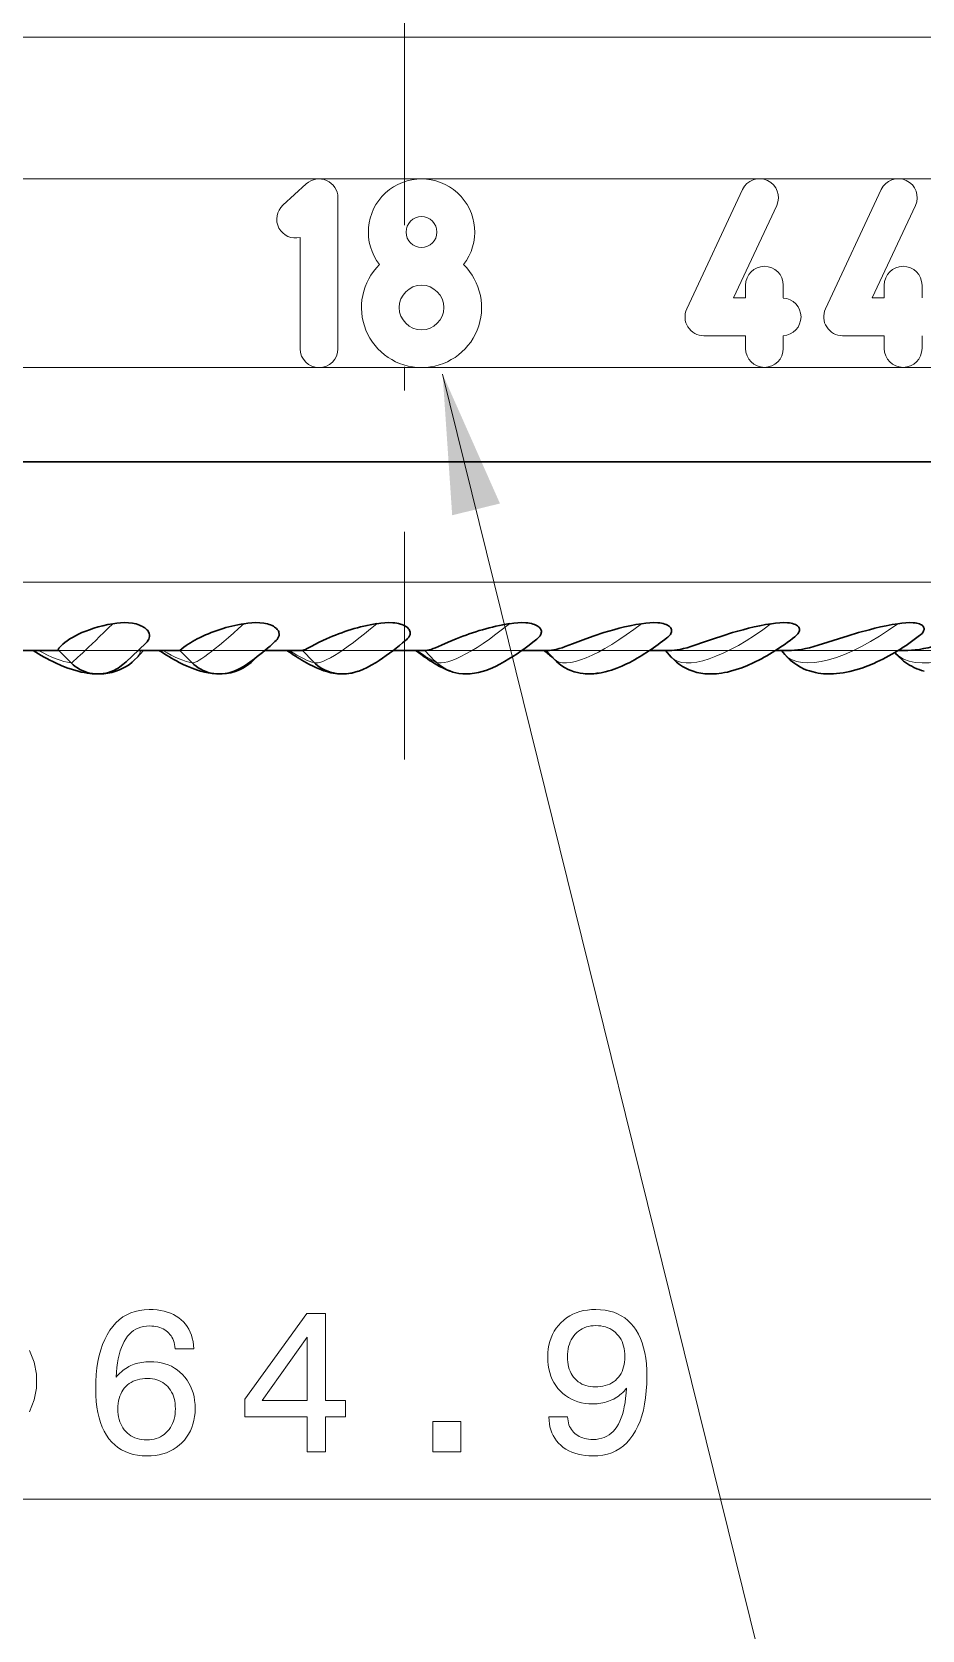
# Model space of a CAD drawing. Extents: x 0 to 420, y 0 to 594.
# Drawn here: x 136.58 to 155.44, y 272.74 to 306.63 of the extents above; entities that cross this region are included whole.
import ezdxf

# ---------------------------------------------------------------- set-up
doc = ezdxf.new("R2010")
doc.units = 0
doc.linetypes.add('DASHDOT', pattern=[18.5, 12, -3, 0.5, -3])

msp = doc.modelspace()

# ---------------------------------------------------------------- linework, layer by layer
at = {"linetype": 'DASHDOT', "lineweight": 13}
msp.add_line((144.475, 518.028), (144.475, 291.201), dxfattribs=at)
at = {"lineweight": 13}
for p, q in [((179.325, 306.515), (113.891, 306.515)), ((123.064, 303.515), (190.176, 303.515)), ((114.748, 299.515), (197.044, 299.515)), ((123.064, 299.515), (190.176, 299.515)), ((175.104, 294.962), (117.595, 294.962)), ((149.676, 293.515), (73.821, 293.515)), ((146.965, 293.515), (82.268, 293.515)), ((149.676, 293.515), (89.029, 293.515)), ((134.63, 293.515), (197.044, 293.515)), ((114.979, 275.522), (173.97, 275.522))]:
    msp.add_line(p, q, dxfattribs=at)
at = {"lineweight": 13, "ltscale": 0.016781}
msp.add_line((142.396, 303.406), (141.9, 302.954), dxfattribs=at)
at = {"lineweight": 13, "ltscale": 0.069773}
for p, q in [((150.458, 300.756), (151.639, 303.284)), ((153.398, 300.756), (154.579, 303.284))]:
    msp.add_line(p, q, dxfattribs=at)
at = {"lineweight": 13, "ltscale": 0.08}
msp.add_line((143.066, 303.111), (143.066, 299.911), dxfattribs=at)
at = {"lineweight": 13, "ltscale": 0.054066}
for p, q in [((151.449, 300.986), (152.364, 302.946)), ((154.389, 300.986), (155.304, 302.946))]:
    msp.add_line(p, q, dxfattribs=at)
at = {"lineweight": 13, "ltscale": 0.058971}
msp.add_line((142.266, 302.27), (142.266, 299.911), dxfattribs=at)
at = {"lineweight": 13, "ltscale": 0.006784}
for p, q in [((151.704, 300.986), (151.704, 301.258)), ((154.644, 300.986), (154.644, 301.258))]:
    msp.add_line(p, q, dxfattribs=at)
at = {"lineweight": 13, "ltscale": 0.006802}
for p, q in [((152.504, 300.986), (152.504, 301.258)), ((155.444, 300.986), (155.444, 301.258)), ((152.504, 299.915), (152.504, 300.187)), ((155.444, 299.915), (155.444, 300.187))]:
    msp.add_line(p, q, dxfattribs=at)
at = {"lineweight": 13, "ltscale": 0.006378}
for p, q in [((151.704, 300.986), (151.449, 300.986)), ((154.644, 300.986), (154.389, 300.986))]:
    msp.add_line(p, q, dxfattribs=at)
at = {"lineweight": 13, "ltscale": 0.022086}
for p, q in [((151.704, 300.186), (150.821, 300.186)), ((154.644, 300.186), (153.761, 300.186))]:
    msp.add_line(p, q, dxfattribs=at)
at = {"lineweight": 13, "ltscale": 0.006783}
for p, q in [((151.704, 299.915), (151.704, 300.186)), ((154.644, 299.915), (154.644, 300.186))]:
    msp.add_line(p, q, dxfattribs=at)
at = {"lineweight": 30}
msp.add_line((176.925, 297.515), (115.997, 297.515), dxfattribs=at)
at = {"lineweight": 30, "ltscale": 0.021738}
msp.add_line((137.148, 293.515), (136.278, 293.515), dxfattribs=at)
at = {"lineweight": 30, "ltscale": 0.009536}
msp.add_line((137.413, 293.25), (137.144, 293.519), dxfattribs=at)
at = {"lineweight": 30, "ltscale": 0.010013}
msp.add_line((138.995, 293.667), (138.706, 293.39), dxfattribs=at)
at = {"lineweight": 30, "ltscale": 0.004708}
msp.add_line((138.819, 293.373), (138.943, 293.515), dxfattribs=at)
at = {"lineweight": 30, "ltscale": 0.02195}
msp.add_line((139.715, 293.515), (138.837, 293.515), dxfattribs=at)
at = {"lineweight": 30, "ltscale": 0.009129}
msp.add_line((139.973, 293.256), (139.715, 293.515), dxfattribs=at)
at = {"lineweight": 30, "ltscale": 0.019917}
msp.add_line((142.316, 293.515), (141.52, 293.515), dxfattribs=at)
at = {"lineweight": 30, "ltscale": 0.008655}
msp.add_line((142.548, 293.271), (142.306, 293.518), dxfattribs=at)
at = {"lineweight": 30, "ltscale": 0.01748}
msp.add_line((144.937, 293.515), (144.238, 293.515), dxfattribs=at)
at = {"lineweight": 30, "ltscale": 0.007602}
msp.add_line((145.115, 293.295), (144.905, 293.515), dxfattribs=at)
at = {"lineweight": 30, "ltscale": 0.014713}
msp.add_line((147.553, 293.515), (146.965, 293.515), dxfattribs=at)
at = {"lineweight": 30, "ltscale": 0.006328}
msp.add_line((147.65, 293.329), (147.479, 293.515), dxfattribs=at)
at = {"lineweight": 30, "ltscale": 0.011656}
msp.add_line((150.142, 293.515), (149.676, 293.515), dxfattribs=at)
at = {"lineweight": 30, "ltscale": 0.00471}
msp.add_line((150.131, 293.373), (150.007, 293.515), dxfattribs=at)
at = {"lineweight": 30, "ltscale": 0.008396}
msp.add_line((152.679, 293.515), (152.343, 293.515), dxfattribs=at)
at = {"lineweight": 30, "ltscale": 0.002744}
msp.add_line((152.534, 293.43), (152.464, 293.515), dxfattribs=at)
at = {"lineweight": 30, "ltscale": 0.004934}
msp.add_line((155.142, 293.515), (154.945, 293.515), dxfattribs=at)
at = {"lineweight": 30, "ltscale": 0.000924664}
msp.add_line((141.299, 293.329), (141.324, 293.356), dxfattribs=at)
at = {"lineweight": 13}
for points in [[(145.285, 299.372), (168.107, 207), (242.626, 207)], [(136.529, 277.372), (136.629, 277.622), (136.679, 277.872), (136.679, 278.172), (136.629, 278.422), (136.529, 278.672)]]:
    msp.add_lwpolyline(points, dxfattribs=at)
at = {"lineweight": 30}
for points in [[(138.298, 294.081), (138.378, 294.094), (138.46, 294.101), (138.543, 294.104), (138.627, 294.101), (138.71, 294.091), (138.75, 294.084), (138.788, 294.075), (138.825, 294.064), (138.86, 294.052), (138.892, 294.038), (138.922, 294.024), (138.949, 294.008), (138.973, 293.992), (138.995, 293.975), (139.013, 293.958), (139.029, 293.941), (139.042, 293.924), (139.053, 293.907), (139.068, 293.874), (139.075, 293.842), (139.075, 293.811), (139.07, 293.783), (139.06, 293.756), (139.047, 293.731), (139.023, 293.697), (138.995, 293.667)], [(141.078, 294.081), (141.16, 294.093), (141.244, 294.101), (141.329, 294.104), (141.413, 294.101), (141.495, 294.092), (141.534, 294.084), (141.572, 294.075), (141.607, 294.065), (141.641, 294.053), (141.671, 294.04), (141.699, 294.025), (141.724, 294.01), (141.746, 293.994), (141.764, 293.977), (141.78, 293.96), (141.793, 293.943), (141.804, 293.926), (141.811, 293.909), (141.817, 293.893), (141.821, 293.86), (141.818, 293.829), (141.809, 293.799), (141.795, 293.772), (141.778, 293.746), (141.757, 293.722), (141.733, 293.7)], [(143.889, 294.081), (143.974, 294.094), (144.061, 294.101), (144.148, 294.104), (144.233, 294.101), (144.275, 294.097), (144.315, 294.091), (144.353, 294.083), (144.39, 294.074), (144.424, 294.063), (144.455, 294.051), (144.483, 294.037), (144.509, 294.022), (144.531, 294.006), (144.549, 293.99), (144.564, 293.973), (144.577, 293.956), (144.586, 293.939), (144.592, 293.922), (144.596, 293.904), (144.598, 293.888), (144.597, 293.871), (144.594, 293.855), (144.583, 293.824), (144.566, 293.794), (144.544, 293.767), (144.518, 293.741), (144.504, 293.729)], [(146.705, 294.081), (146.792, 294.094), (146.879, 294.101), (146.966, 294.104), (147.05, 294.101), (147.09, 294.097), (147.129, 294.091), (147.166, 294.083), (147.201, 294.074), (147.233, 294.064), (147.262, 294.051), (147.288, 294.038), (147.311, 294.023), (147.331, 294.007), (147.346, 293.991), (147.359, 293.974), (147.368, 293.957), (147.374, 293.94), (147.378, 293.923), (147.378, 293.906), (147.376, 293.889), (147.372, 293.873), (147.366, 293.856), (147.349, 293.825), (147.325, 293.796), (147.297, 293.768), (147.281, 293.755)], [(149.5, 294.081), (149.589, 294.094), (149.677, 294.101), (149.763, 294.104), (149.846, 294.101), (149.885, 294.097), (149.922, 294.091), (149.958, 294.083), (149.991, 294.074), (150.021, 294.063), (150.048, 294.051), (150.071, 294.037), (150.091, 294.022), (150.107, 294.006), (150.119, 293.99), (150.129, 293.973), (150.134, 293.956), (150.137, 293.939), (150.137, 293.922), (150.134, 293.905), (150.128, 293.888), (150.121, 293.871), (150.111, 293.855), (150.086, 293.824), (150.056, 293.794), (150.039, 293.78)], [(152.251, 294.081), (152.34, 294.094), (152.428, 294.102), (152.513, 294.104), (152.594, 294.1), (152.633, 294.096), (152.668, 294.09), (152.702, 294.082), (152.733, 294.073), (152.76, 294.061), (152.784, 294.049), (152.804, 294.035), (152.82, 294.02), (152.833, 294.004), (152.842, 293.987), (152.847, 293.97), (152.849, 293.953), (152.848, 293.935), (152.843, 293.918), (152.836, 293.901), (152.827, 293.884), (152.816, 293.867), (152.787, 293.835), (152.751, 293.805)], [(154.93, 294.081), (155.017, 294.094), (155.102, 294.101), (155.184, 294.104), (155.26, 294.101), (155.296, 294.097), (155.33, 294.092), (155.361, 294.084), (155.389, 294.075), (155.414, 294.065), (155.436, 294.053), (155.453, 294.039), (155.468, 294.025), (155.478, 294.01), (155.485, 293.994), (155.488, 293.977), (155.488, 293.96), (155.485, 293.943), (155.479, 293.926), (155.47, 293.909), (155.458, 293.892), (155.445, 293.876), (155.413, 293.844), (155.394, 293.829)], [(137.388, 293.758), (137.328, 293.718), (137.276, 293.681), (137.234, 293.646), (137.2, 293.614), (137.173, 293.586), (137.155, 293.562), (137.144, 293.543), (137.141, 293.534), (137.14, 293.529), (137.142, 293.522), (137.144, 293.519)], [(137.388, 293.758), (137.443, 293.791), (137.503, 293.824), (137.57, 293.858), (137.643, 293.891), (137.721, 293.923), (137.805, 293.954), (137.894, 293.984), (137.989, 294.012), (138.088, 294.037), (138.191, 294.061), (138.298, 294.081)], [(142.823, 293.758), (142.672, 293.686), (142.497, 293.595), (142.413, 293.552), (142.38, 293.536), (142.353, 293.524), (142.332, 293.517), (142.316, 293.515)], [(145.575, 293.758), (145.404, 293.686), (145.258, 293.622), (145.137, 293.571), (145.085, 293.552), (145.039, 293.536), (144.999, 293.524), (144.965, 293.517), (144.937, 293.515)], [(148.318, 293.758), (148.04, 293.653), (147.884, 293.595), (147.815, 293.571), (147.752, 293.552), (147.694, 293.536), (147.641, 293.524), (147.595, 293.517), (147.553, 293.515)], [(148.318, 293.758), (148.5, 293.824), (148.7, 293.891), (148.805, 293.923), (148.914, 293.954), (149.027, 293.984), (149.142, 294.012), (149.259, 294.037), (149.379, 294.061), (149.5, 294.081)], [(151.025, 293.758), (150.817, 293.686), (150.63, 293.622), (150.544, 293.595), (150.464, 293.571), (150.389, 293.552), (150.319, 293.536), (150.255, 293.524), (150.196, 293.517), (150.142, 293.515)], [(151.025, 293.758), (151.221, 293.824), (151.431, 293.891), (151.541, 293.923), (151.654, 293.954), (151.77, 293.984), (151.888, 294.012), (152.007, 294.037), (152.128, 294.061), (152.251, 294.081)], [(153.673, 293.758), (153.449, 293.686), (153.244, 293.622), (153.149, 293.595), (153.058, 293.571), (152.972, 293.552), (152.892, 293.536), (152.816, 293.524), (152.745, 293.517), (152.679, 293.515)], [(153.673, 293.758), (153.88, 293.824), (154.1, 293.891), (154.329, 293.954), (154.447, 293.984), (154.566, 294.012), (154.687, 294.037), (154.809, 294.061), (154.93, 294.081)], [(156.238, 293.758), (156.001, 293.686), (155.888, 293.653), (155.779, 293.622), (155.675, 293.595), (155.575, 293.571), (155.479, 293.552), (155.388, 293.536), (155.301, 293.524), (155.219, 293.517), (155.142, 293.515)], [(154.425, 293.239), (154.298, 293.187), (154.17, 293.14), (154.042, 293.1), (153.912, 293.066), (153.843, 293.051), (153.774, 293.039), (153.705, 293.029), (153.635, 293.022), (153.566, 293.017), (153.496, 293.015), (153.426, 293.016), (153.356, 293.02), (153.301, 293.026), (153.245, 293.034), (153.19, 293.044), (153.135, 293.057), (153.059, 293.079), (153.004, 293.098), (152.95, 293.12), (152.868, 293.16), (152.79, 293.205), (152.746, 293.235), (152.698, 293.27), (152.652, 293.309), (152.591, 293.367), (152.534, 293.43)], [(155.489, 293.072), (155.436, 293.088), (155.383, 293.106), (155.331, 293.127), (155.274, 293.152), (155.225, 293.177), (155.177, 293.204), (155.135, 293.23), (155.093, 293.258), (155.054, 293.287), (155.015, 293.318), (154.952, 293.375), (154.909, 293.418), (154.866, 293.467)], [(137.083, 293.249), (137.202, 293.195), (137.321, 293.148), (137.442, 293.106), (137.564, 293.071), (137.627, 293.056), (137.691, 293.043), (137.756, 293.032), (137.859, 293.02), (137.916, 293.016), (137.973, 293.015), (138.03, 293.016), (138.105, 293.021), (138.19, 293.032), (138.275, 293.049), (138.358, 293.073), (138.438, 293.102), (138.512, 293.136), (138.582, 293.175), (138.647, 293.218), (138.709, 293.266), (138.759, 293.311), (138.819, 293.373)], [(138.706, 293.39), (138.58, 293.274), (138.512, 293.214), (138.448, 293.165), (138.411, 293.14), (138.366, 293.114), (138.315, 293.088), (138.26, 293.066), (138.206, 293.048), (138.15, 293.033), (138.094, 293.023), (138.037, 293.017), (137.98, 293.015), (137.922, 293.017), (137.866, 293.023), (137.809, 293.033), (137.754, 293.047), (137.7, 293.065), (137.647, 293.087), (137.596, 293.113), (137.547, 293.142), (137.5, 293.175), (137.455, 293.211), (137.413, 293.25)], [(139.7, 293.261), (139.785, 293.219), (139.869, 293.18), (139.979, 293.135), (140.094, 293.094), (140.154, 293.076), (140.236, 293.054), (140.323, 293.036), (140.405, 293.024), (140.475, 293.018)], [(141.301, 293.338), (141.201, 293.263), (141.101, 293.195), (141.015, 293.144), (140.946, 293.108), (140.865, 293.073), (140.823, 293.058), (140.78, 293.046), (140.737, 293.035), (140.677, 293.024), (140.614, 293.017), (140.555, 293.015), (140.494, 293.017), (140.435, 293.023), (140.377, 293.034), (140.32, 293.049), (140.264, 293.067), (140.211, 293.09), (140.158, 293.116), (140.108, 293.146), (140.06, 293.179), (140.015, 293.216), (139.973, 293.256)], [(142.351, 293.278), (142.452, 293.222), (142.554, 293.171), (142.614, 293.144), (142.717, 293.102), (142.77, 293.084), (142.855, 293.058), (142.919, 293.042), (143.012, 293.026), (143.061, 293.02), (143.123, 293.016), (143.207, 293.016), (143.251, 293.019), (143.294, 293.023), (143.361, 293.035), (143.428, 293.051), (143.496, 293.073)], [(143.941, 293.303), (143.876, 293.261), (143.773, 293.2), (143.686, 293.154), (143.595, 293.111), (143.508, 293.077), (143.422, 293.05), (143.365, 293.036), (143.3, 293.025), (143.232, 293.017), (143.166, 293.015), (143.098, 293.017), (143.035, 293.024), (142.971, 293.036), (142.902, 293.054), (142.852, 293.072), (142.795, 293.095), (142.741, 293.123), (142.688, 293.155), (142.639, 293.19), (142.592, 293.229), (142.548, 293.271)], [(146.599, 293.278), (146.501, 293.224), (146.403, 293.175), (146.291, 293.125), (146.199, 293.09), (146.124, 293.066), (146.047, 293.046), (145.959, 293.029), (145.913, 293.023), (145.866, 293.018), (145.789, 293.015), (145.71, 293.018), (145.629, 293.027), (145.568, 293.039), (145.503, 293.056), (145.438, 293.079), (145.378, 293.105), (145.319, 293.135), (145.263, 293.17), (145.211, 293.208), (145.148, 293.262), (145.115, 293.295)], [(149.249, 293.261), (149.166, 293.22), (149.083, 293.181), (148.975, 293.136), (148.863, 293.096), (148.806, 293.078), (148.727, 293.057), (148.643, 293.039), (148.558, 293.026), (148.493, 293.019), (148.4, 293.015), (148.306, 293.018), (148.261, 293.023), (148.202, 293.031), (148.144, 293.043), (148.071, 293.063), (147.999, 293.089), (147.946, 293.112), (147.869, 293.152), (147.809, 293.19), (147.752, 293.233), (147.7, 293.279), (147.65, 293.329)], [(151.866, 293.249), (151.748, 293.195), (151.629, 293.148), (151.508, 293.106), (151.386, 293.071), (151.322, 293.056), (151.258, 293.043), (151.194, 293.032), (151.09, 293.02), (151.034, 293.016), (150.977, 293.015), (150.92, 293.016), (150.844, 293.021), (150.759, 293.032), (150.674, 293.049), (150.592, 293.073), (150.511, 293.102), (150.438, 293.136), (150.367, 293.175), (150.302, 293.218), (150.241, 293.266), (150.191, 293.311), (150.131, 293.373)]]:
    msp.add_lwpolyline(points, dxfattribs=at)
at = {"lineweight": 13}
for points in [[(140.015, 278.71), (139.619, 278.71), (139.613, 278.756), (139.605, 278.799), (139.594, 278.841), (139.582, 278.88), (139.567, 278.916), (139.549, 278.951), (139.53, 278.984), (139.507, 279.014), (139.483, 279.042), (139.456, 279.067), (139.428, 279.091), (139.397, 279.112), (139.364, 279.13), (139.329, 279.146), (139.292, 279.16), (139.252, 279.171), (139.211, 279.18), (139.168, 279.186), (139.122, 279.19), (139.075, 279.191), (139.011, 279.188), (138.949, 279.18), (138.891, 279.167), (138.836, 279.148), (138.784, 279.123), (138.736, 279.094), (138.69, 279.059), (138.647, 279.018), (138.608, 278.972), (138.571, 278.921), (138.537, 278.864), (138.507, 278.802), (138.479, 278.734), (138.454, 278.661), (138.432, 278.582), (138.413, 278.497), (138.397, 278.407), (138.384, 278.311), (138.374, 278.21), (138.367, 278.103), (138.392, 278.135), (138.419, 278.165), (138.447, 278.193), (138.477, 278.22), (138.507, 278.246), (138.538, 278.27), (138.571, 278.292), (138.605, 278.313), (138.639, 278.332), (138.675, 278.35), (138.712, 278.366), (138.75, 278.38), (138.789, 278.393), (138.828, 278.404), (138.869, 278.413), (138.91, 278.42), (138.952, 278.426), (138.995, 278.431), (139.039, 278.433), (139.083, 278.434), (139.167, 278.431), (139.247, 278.423), (139.324, 278.409), (139.398, 278.39), (139.469, 278.366), (139.537, 278.336), (139.601, 278.3), (139.662, 278.259), (139.72, 278.213), (139.775, 278.161), (139.825, 278.105), (139.87, 278.045), (139.91, 277.981), (139.945, 277.915), (139.974, 277.844), (139.998, 277.771), (140.017, 277.693), (140.03, 277.613), (140.038, 277.529), (140.04, 277.441), (140.038, 277.353), (140.029, 277.269), (140.015, 277.188), (139.995, 277.11), (139.97, 277.036), (139.939, 276.965), (139.903, 276.897), (139.86, 276.833), (139.812, 276.772), (139.759, 276.715), (139.701, 276.662), (139.639, 276.614), (139.574, 276.572), (139.506, 276.536), (139.434, 276.505), (139.359, 276.48), (139.28, 276.461), (139.197, 276.447), (139.112, 276.438), (139.022, 276.435), (138.919, 276.439), (138.821, 276.45), (138.728, 276.468), (138.64, 276.494), (138.557, 276.527), (138.479, 276.567), (138.405, 276.614), (138.337, 276.669), (138.273, 276.731), (138.215, 276.8), (138.161, 276.876), (138.114, 276.959), (138.072, 277.048), (138.035, 277.143), (138.004, 277.245), (137.979, 277.354), (137.96, 277.469), (137.946, 277.59), (137.937, 277.718), (137.934, 277.852), (137.937, 278.01), (137.946, 278.16), (137.961, 278.303), (137.982, 278.438), (138.009, 278.566), (138.042, 278.688), (138.081, 278.801), (138.125, 278.908), (138.176, 279.007), (138.233, 279.099), (138.295, 279.183), (138.362, 279.258), (138.433, 279.324), (138.51, 279.382), (138.591, 279.43), (138.677, 279.47), (138.768, 279.501), (138.863, 279.523), (138.963, 279.536), (139.069, 279.541), (139.152, 279.539), (139.233, 279.532), (139.309, 279.521), (139.382, 279.506), (139.451, 279.486), (139.517, 279.463), (139.579, 279.434), (139.638, 279.402), (139.693, 279.365), (139.744, 279.324), (139.792, 279.278), (139.834, 279.23), (139.873, 279.177), (139.906, 279.121), (139.936, 279.062), (139.961, 278.999), (139.981, 278.932), (139.997, 278.862), (140.008, 278.788)], [(147.537, 277.264), (147.934, 277.264), (147.937, 277.22), (147.943, 277.178), (147.952, 277.137), (147.963, 277.099), (147.977, 277.063), (147.994, 277.029), (148.013, 276.997), (148.035, 276.966), (148.059, 276.938), (148.086, 276.912), (148.116, 276.888), (148.147, 276.866), (148.181, 276.847), (148.217, 276.831), (148.254, 276.817), (148.294, 276.806), (148.336, 276.797), (148.38, 276.79), (148.425, 276.787), (148.473, 276.785), (148.538, 276.788), (148.599, 276.796), (148.657, 276.81), (148.712, 276.828), (148.764, 276.853), (148.813, 276.882), (148.858, 276.917), (148.901, 276.957), (148.941, 277.003), (148.977, 277.054), (149.011, 277.111), (149.041, 277.173), (149.069, 277.241), (149.094, 277.314), (149.116, 277.393), (149.135, 277.478), (149.151, 277.568), (149.164, 277.664), (149.174, 277.766), (149.182, 277.873), (149.156, 277.841), (149.129, 277.811), (149.101, 277.782), (149.072, 277.754), (149.042, 277.729), (149.01, 277.705), (148.978, 277.682), (148.944, 277.661), (148.91, 277.642), (148.874, 277.624), (148.837, 277.608), (148.8, 277.594), (148.761, 277.581), (148.722, 277.57), (148.682, 277.561), (148.641, 277.554), (148.599, 277.548), (148.557, 277.543), (148.513, 277.541), (148.469, 277.54), (148.386, 277.543), (148.305, 277.551), (148.228, 277.565), (148.154, 277.584), (148.083, 277.608), (148.016, 277.638), (147.951, 277.674), (147.89, 277.715), (147.832, 277.761), (147.778, 277.813), (147.727, 277.869), (147.682, 277.929), (147.642, 277.993), (147.608, 278.059), (147.578, 278.13), (147.554, 278.203), (147.536, 278.281), (147.523, 278.361), (147.515, 278.445), (147.512, 278.533), (147.515, 278.621), (147.523, 278.706), (147.537, 278.787), (147.557, 278.865), (147.582, 278.94), (147.613, 279.011), (147.65, 279.079), (147.692, 279.143), (147.74, 279.204), (147.793, 279.261), (147.851, 279.315), (147.913, 279.362), (147.978, 279.404), (148.046, 279.44), (148.118, 279.471), (148.194, 279.496), (148.273, 279.516), (148.355, 279.53), (148.441, 279.538), (148.53, 279.541), (148.633, 279.537), (148.73, 279.526), (148.823, 279.508), (148.911, 279.482), (148.994, 279.45), (149.072, 279.409), (149.145, 279.362), (149.213, 279.307), (149.276, 279.245), (149.335, 279.176), (149.388, 279.1), (149.435, 279.017), (149.477, 278.928), (149.513, 278.833), (149.544, 278.731), (149.569, 278.622), (149.589, 278.507), (149.603, 278.386), (149.611, 278.258), (149.614, 278.124), (149.611, 277.965), (149.602, 277.814), (149.587, 277.671), (149.566, 277.534), (149.54, 277.406), (149.507, 277.284), (149.468, 277.171), (149.424, 277.064), (149.373, 276.965), (149.317, 276.874), (149.255, 276.791), (149.188, 276.716), (149.115, 276.65), (149.038, 276.593), (148.956, 276.545), (148.869, 276.505), (148.777, 276.475), (148.679, 276.453), (148.577, 276.44), (148.469, 276.435), (148.386, 276.438), (148.306, 276.444), (148.229, 276.456), (148.156, 276.471), (148.086, 276.492), (148.02, 276.517), (147.958, 276.546), (147.898, 276.58), (147.843, 276.618), (147.79, 276.661), (147.742, 276.708), (147.699, 276.757), (147.661, 276.81), (147.628, 276.866), (147.601, 276.924), (147.578, 276.986), (147.56, 277.051), (147.547, 277.119), (147.54, 277.19)], [(142.414, 276.522), (142.414, 277.264), (141.097, 277.264), (141.097, 277.643), (142.41, 279.454), (142.802, 279.454), (142.802, 277.61), (143.23, 277.61), (143.23, 277.264), (142.802, 277.264), (142.802, 276.522)], [(147.929, 278.537), (147.931, 278.48), (147.936, 278.426), (147.944, 278.373), (147.955, 278.323), (147.97, 278.276), (147.987, 278.23), (148.008, 278.187), (148.033, 278.147), (148.06, 278.108), (148.091, 278.072), (148.124, 278.039), (148.159, 278.01), (148.197, 277.984), (148.236, 277.961), (148.278, 277.942), (148.322, 277.926), (148.368, 277.914), (148.416, 277.905), (148.466, 277.9), (148.518, 277.898), (148.575, 277.9), (148.631, 277.905), (148.683, 277.914), (148.733, 277.926), (148.781, 277.941), (148.826, 277.96), (148.868, 277.983), (148.908, 278.008), (148.946, 278.038), (148.98, 278.07), (149.012, 278.106), (149.041, 278.144), (149.066, 278.185), (149.088, 278.228), (149.106, 278.274), (149.121, 278.322), (149.133, 278.373), (149.141, 278.427), (149.146, 278.483), (149.148, 278.541), (149.146, 278.601), (149.141, 278.657), (149.133, 278.711), (149.121, 278.763), (149.106, 278.812), (149.088, 278.859), (149.066, 278.903), (149.041, 278.945), (149.012, 278.984), (148.98, 279.021), (148.946, 279.055), (148.909, 279.085), (148.869, 279.112), (148.828, 279.135), (148.784, 279.155), (148.738, 279.171), (148.689, 279.183), (148.639, 279.192), (148.586, 279.197), (148.53, 279.199), (148.477, 279.197), (148.426, 279.192), (148.378, 279.183), (148.331, 279.17), (148.286, 279.154), (148.244, 279.134), (148.204, 279.11), (148.165, 279.083), (148.129, 279.052), (148.095, 279.017), (148.063, 278.979), (148.035, 278.939), (148.011, 278.897), (147.989, 278.853), (147.971, 278.806), (147.956, 278.757), (147.944, 278.705), (147.936, 278.652), (147.931, 278.596)], [(141.459, 277.61), (142.414, 277.61), (142.414, 278.953)], [(139.623, 277.437), (139.621, 277.494), (139.617, 277.549), (139.608, 277.602), (139.597, 277.652), (139.582, 277.7), (139.565, 277.746), (139.543, 277.789), (139.519, 277.83), (139.492, 277.869), (139.461, 277.905), (139.427, 277.938), (139.392, 277.968), (139.354, 277.994), (139.315, 278.017), (139.273, 278.036), (139.229, 278.052), (139.184, 278.064), (139.136, 278.073), (139.087, 278.078), (139.035, 278.08), (138.977, 278.078), (138.922, 278.073), (138.869, 278.064), (138.819, 278.052), (138.772, 278.037), (138.727, 278.018), (138.684, 277.995), (138.644, 277.969), (138.607, 277.94), (138.572, 277.907), (138.54, 277.871), (138.512, 277.833), (138.487, 277.792), (138.465, 277.748), (138.446, 277.702), (138.431, 277.653), (138.42, 277.602), (138.411, 277.548), (138.406, 277.492), (138.404, 277.433), (138.406, 277.373), (138.411, 277.317), (138.419, 277.263), (138.431, 277.211), (138.446, 277.162), (138.464, 277.116), (138.486, 277.071), (138.51, 277.03), (138.539, 276.991), (138.57, 276.954), (138.604, 276.92), (138.641, 276.89), (138.68, 276.864), (138.721, 276.841), (138.765, 276.821), (138.811, 276.805), (138.859, 276.793), (138.91, 276.784), (138.963, 276.779), (139.018, 276.777), (139.071, 276.779), (139.122, 276.784), (139.171, 276.793), (139.217, 276.806), (139.262, 276.822), (139.305, 276.843), (139.346, 276.866), (139.384, 276.894), (139.421, 276.925), (139.455, 276.959), (139.487, 276.997), (139.516, 277.037), (139.541, 277.079), (139.563, 277.123), (139.581, 277.17), (139.596, 277.219), (139.608, 277.27), (139.616, 277.323), (139.621, 277.379)], [(145.077, 276.522), (145.077, 277.165), (145.674, 277.165), (145.674, 276.522)]]:
    msp.add_lwpolyline(points, close=True, dxfattribs=at)
for centre, radius in [((144.838, 302.384), 0.327), ((144.838, 300.784), 0.473)]:
    msp.add_circle(centre, radius, dxfattribs=at)
for centre, radius, start, end in [((142.666, 303.111), 0.4, 0, 132.4149), ((144.838, 302.384), 1.127, 322.2003, 217.7997), ((152.002, 303.115), 0.4, 334.9629, 154.9629), ((154.942, 303.115), 0.4, 334.9629, 154.9629), ((142.17, 302.658), 0.4, 132.4149, 283.8244), ((144.838, 300.784), 1.273, 134.4153, 45.5847), ((152.104, 301.258), 0.4, 0, 180), ((155.044, 301.258), 0.4, 0, 180), ((152.48, 300.586), 0.4, 273.4936, 86.5064), ((150.821, 300.586), 0.4, 154.9629, 270), ((153.761, 300.586), 0.4, 154.9629, 270), ((142.666, 299.911), 0.4, 180, 360), ((152.104, 299.915), 0.4, 180, 360), ((155.044, 299.915), 0.4, 180, 360)]:
    msp.add_arc(centre, radius, start, end, dxfattribs=at)
at = {"lineweight": 30}
for centre, radius, start, end in [((141.015, 291.928), 2.052, 116.9245, 129.3104), ((141.591, 290.807), 3.314, 98.9036, 117.0259), ((144.539, 290.017), 4.116, 99.0859, 114.6366), ((147.504, 289.167), 4.98, 99.2387, 112.7862), ((143.805, 297.991), 5.479, 300.6653, 309.3797), ((146.842, 297.769), 5.111, 298.1089, 308.7155), ((149.739, 297.602), 4.846, 296.0423, 308.4247), ((152.506, 297.474), 4.649, 294.3789, 308.3887), ((138.914, 297.079), 4.246, 237.0839, 244.458), ((141.716, 297.12), 4.354, 235.8907, 242.4196), ((136.193, 299.866), 8.289, 308.0424, 311.9402), ((144.638, 297.213), 4.551, 234.3463, 239.8344), ((140.454, 298.489), 6.25, 303.9131, 310.3936), ((147.773, 297.485), 5.013, 232.3582, 236.5369), ((151.726, 298.597), 6.655, 229.7876, 231.9513), ((140.581, 294.003), 0.986, 271.1332, 316.8327), ((146.174, 294.996), 2.055, 235.4708, 249.139), ((148.396, 293.844), 0.829, 267.1379, 282.7183)]:
    msp.add_arc(centre, radius, start, end, dxfattribs=at)
at = {"lineweight": 13}
for centre, major_axis, ratio, start_param, end_param in [((139.263, 295.098), (1.849, 1.849), 0.016828, 3.141574, 4.146915), ((141.828, 295.098), (1.856, 1.842), 0.083947, 3.141592, 4.214429), ((144.418, 295.098), (1.87, 1.828), 0.150306, 3.141593, 4.28271), ((147.008, 295.098), (1.893, 1.804), 0.215304, 3.141593, 4.352386), ((149.575, 295.098), (1.925, 1.77), 0.278353, 3.141594, 4.424109), ((152.096, 295.098), (1.965, 1.725), 0.33888, 3.141632, 4.498559), ((154.548, 295.098), (2.014, 1.668), 0.396339, 3.141592, 4.576453), ((156.909, 295.098), (2.071, 1.597), 0.450208, 3.179391, 4.658534), ((136.357, 294.533), (1.364, -1.197), 0.33888, 5.260139, 5.834175), ((136.853, 295.098), (1.965, -1.725), 0.33888, 6.283146, 6.457026), ((138.854, 294.533), (1.336, -1.228), 0.278353, 5.334023, 5.913362), ((141.403, 294.533), (1.314, -1.252), 0.215304, 5.40576, 5.95922), ((143.979, 294.533), (1.298, -1.268), 0.150306, 5.475447, 5.940278), ((146.56, 294.533), (1.288, -1.279), 0.083947, 5.543729, 5.718442), ((139.374, 295.098), (1.925, -1.77), 0.278353, 6.283184, 6.316558)]:
    msp.add_ellipse(centre, major_axis=major_axis, ratio=ratio, start_param=start_param, end_param=end_param, dxfattribs=at)
msp.add_solid([(146.5, 296.629), (145.285, 299.372), (145.488, 296.379)], dxfattribs=at)

doc.saveas('drawing.dxf')
